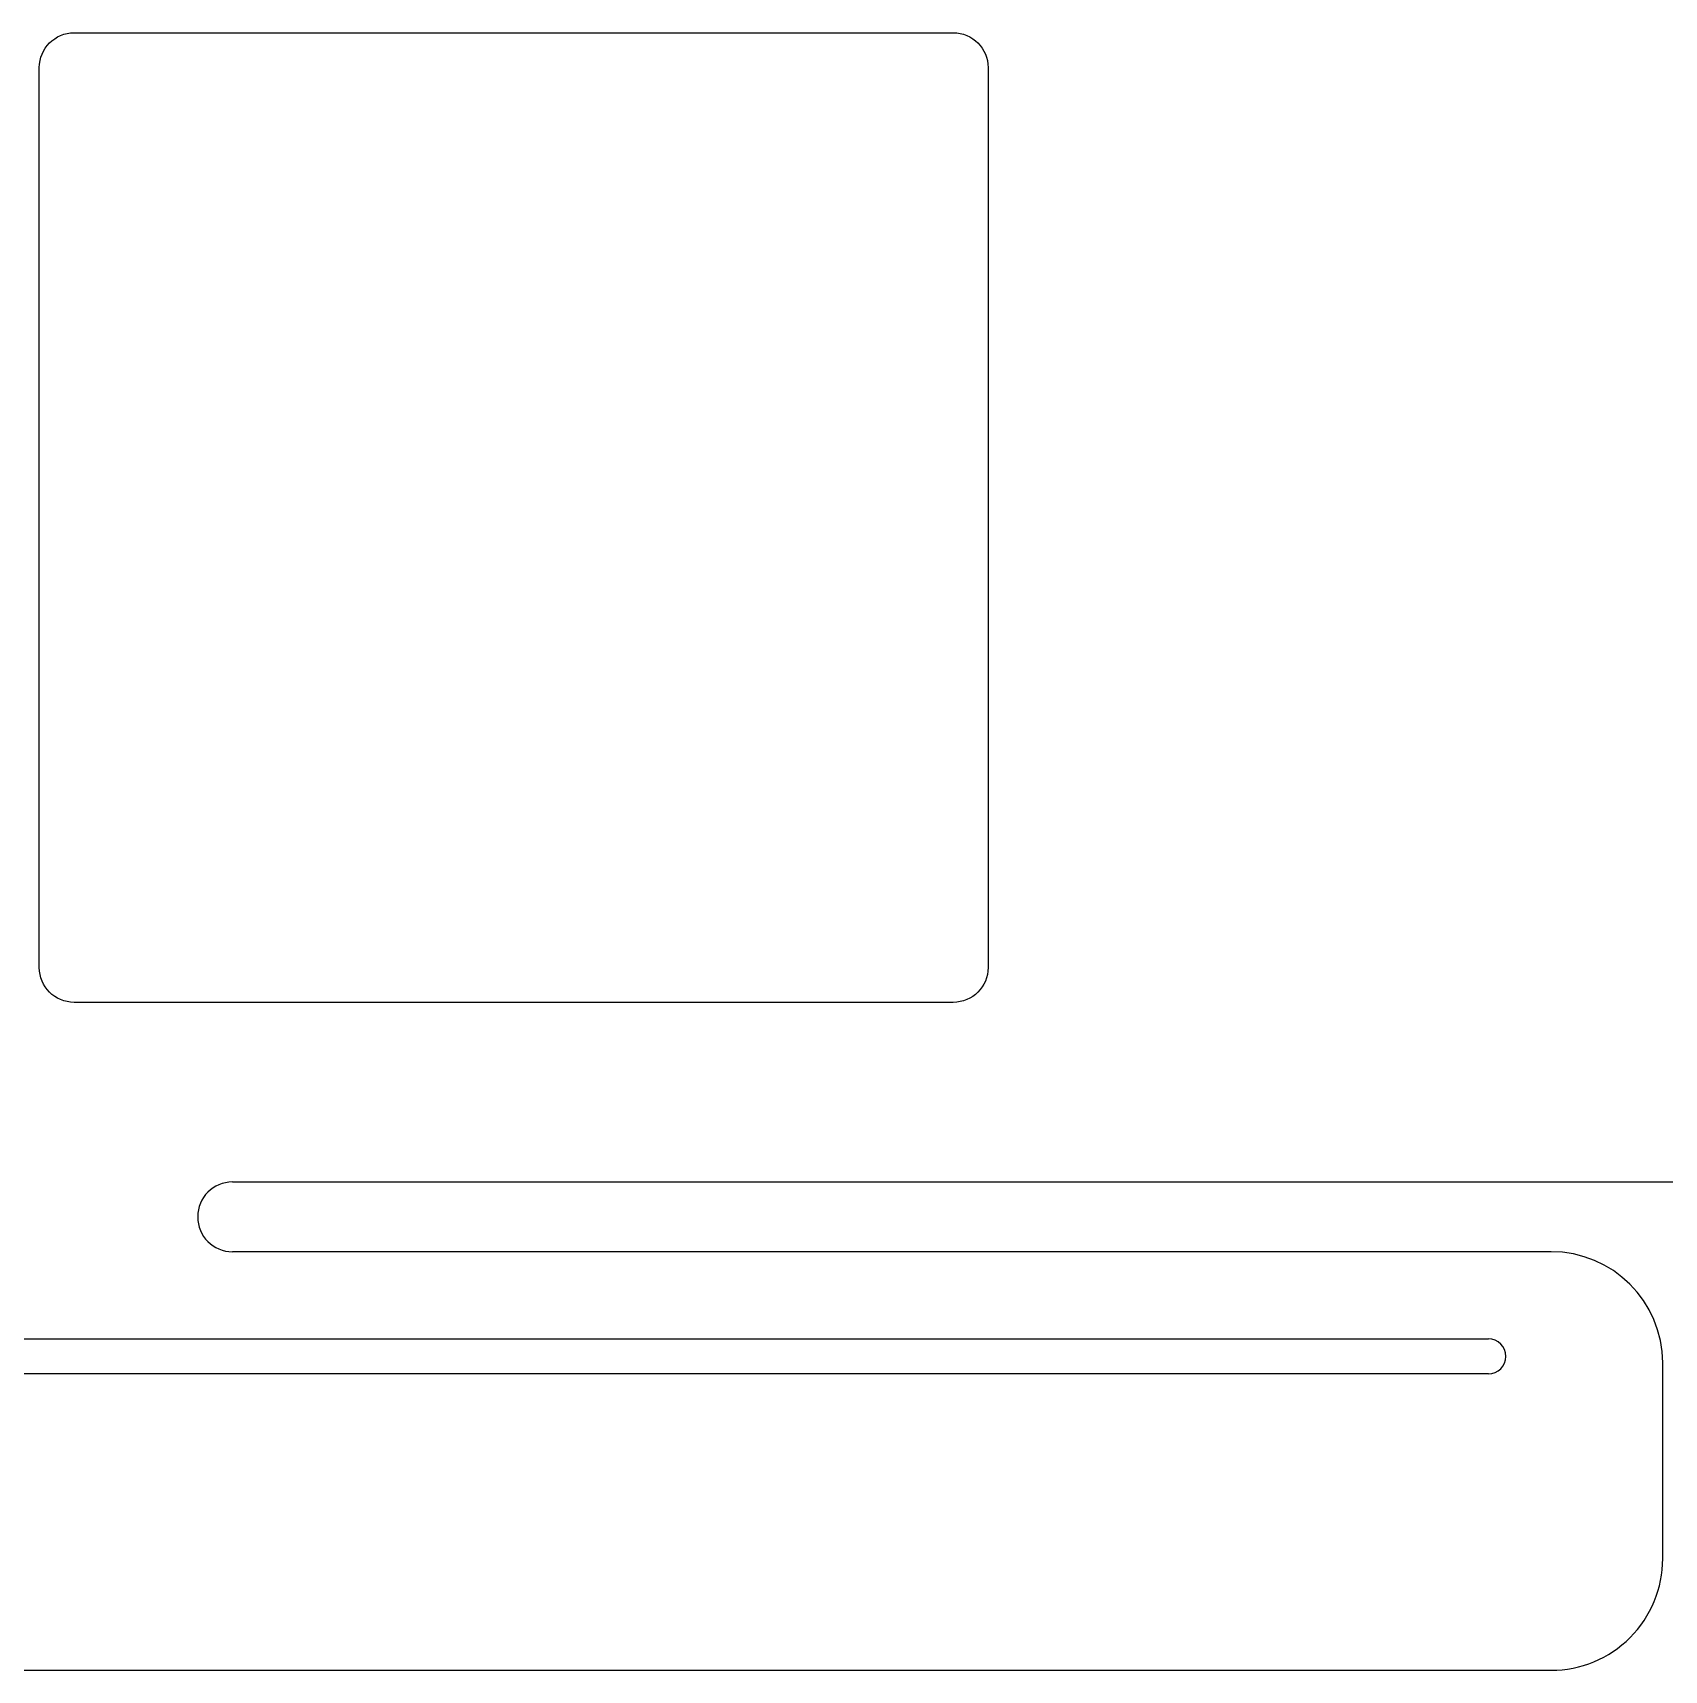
# Model space of a CAD drawing. Header units: millimetres. Extents: x -10 to 276, y -93 to 17.
# Drawn here: x 164.56 to 187.94, y -92.72 to -69.25 of the extents above; entities that cross this region are included whole.
import ezdxf

# ---------------------------------------------------------------- set-up
doc = ezdxf.new("R2010")
doc.units = ezdxf.units.MM
doc.layers.get('0').update_dxf_attribs({"linetype": 'CONTINUOUS'})
doc.layers.add('BLACK', color=7, linetype='CONTINUOUS')

msp = doc.modelspace()

# ---------------------------------------------------------------- linework, layer by layer
msp.add_lwpolyline([(164.65, -82.65), (164.65, -69.75, -0.414213562), (165.15, -69.25), (177.75, -69.25, -0.414213562), (178.25, -69.75), (178.25, -82.65, -0.414213562), (177.75, -83.15), (165.15, -83.15, -0.414213562)], format="xyb", close=True)
at = {"layer": 'BLACK', "linetype": 'Continuous'}
for p, q in [((167.4201, -85.725), (196.359025, -85.725)), ((186.3201, -86.725), (167.4201, -86.725)), ((140.4201, -87.975), (185.4201, -87.975)), ((185.4201, -88.475), (140.4201, -88.475)), ((187.920082, -91.125), (187.920082, -88.317203)), ((139.5201, -92.725), (186.320082, -92.725))]:
    msp.add_line(p, q, dxfattribs=at)
at = {"layer": 'BLACK'}
for centre, radius, start, end in [((167.4201, -86.225), 0.5, 90, 270), ((186.3201, -88.325), 1.6, 0.2792104, 90), ((185.4201, -88.225), 0.25, 270, 90), ((186.3201, -91.125), 1.599982, 269.9993554, 0)]:
    msp.add_arc(centre, radius, start, end, dxfattribs=at)

doc.saveas('drawing.dxf')
